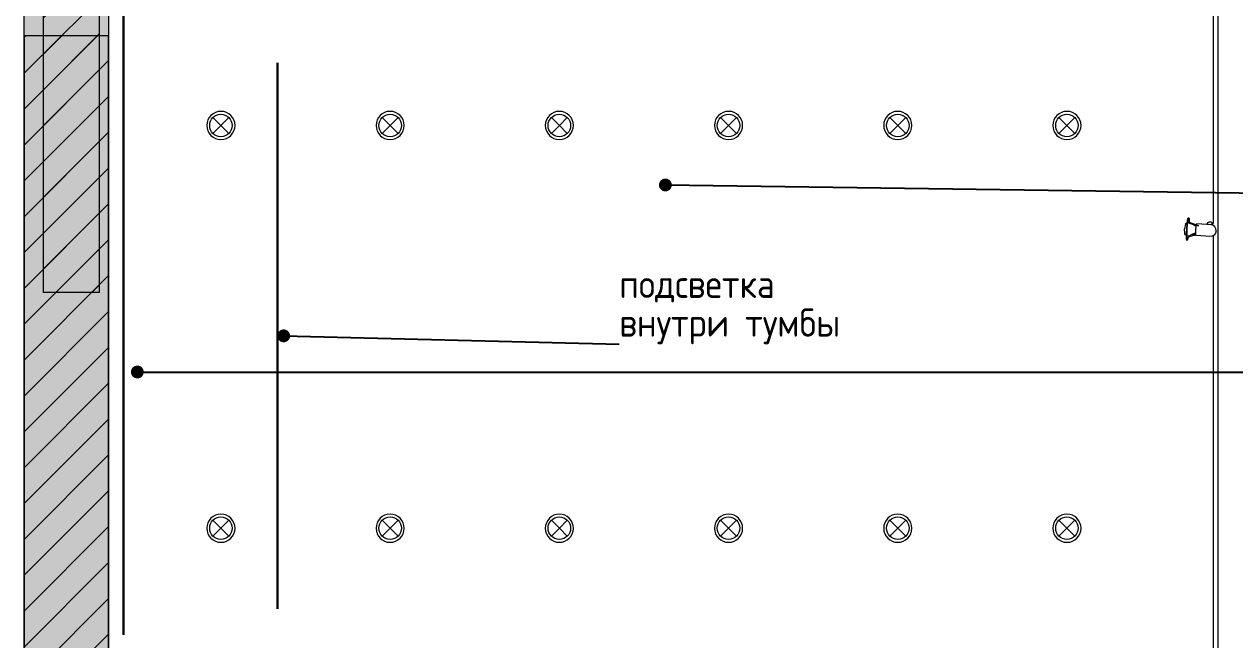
# Model space of a CAD drawing. Header units: millimetres. Extents: x 2336463 to 2579121, y 595385 to 778077.
# Drawn here: x 2347704 to 2352005, y 698773 to 700958 of the extents above; entities that cross this region are included whole.
import ezdxf

# ---------------------------------------------------------------- set-up
doc = ezdxf.new("R2010")
doc.units = ezdxf.units.MM
doc.header["$MEASUREMENT"] = 0
doc.layers.add('MEP - Электрооборудование.ЭО_Ном._пера__101', color=252, linetype='Continuous', lineweight=5)
doc.layers.add('сит план_Ном._пера__1', color=7, linetype='Continuous', lineweight=13)
for name, color, linetype, lineweight, true_color in [('MEP - Электрооборудование.ЭО_Ном._пера__24', 7, 'Continuous', 30, 0x029e21), ('MEP - Электрооборудование.ЭО_Ном._пера__4', 7, 'Continuous', 15, 0x029e21), ('MEP - Электрооборудование.ЭО_Ном._пера__55', 7, 'Continuous', 30, 0xff0909), ('MEP - Электрооборудование.ЭО_Ном._пера__58', 7, 'Continuous', 5, 0xdf0000), ('сит план_Ном._пера__87', 7, 'Continuous', 20, 0x6a6a6a)]:
    doc.layers.add(name, color=color, linetype=linetype, lineweight=lineweight, true_color=true_color)
doc.layers.add('сит план', color=7, linetype='Continuous')
doc.styles.add('СГЕНЕРИР_СТИЛЬ_3', font='isocp.shx')
doc.linetypes.add('Сварной шов', pattern='A,0,[2,Р”РёР·Р°Р№РЅ РїСЂРѕРµРєС‚ СЂР°Р±РѕС‡РёР№1.Shx,S=0.079365,R=0,X=0,Y=0],-17,0', length=17)
doc.dimstyles.new('СГЕНЕРИР_СТИЛЬ__11', dxfattribs={"dimtxt": 0.18, "dimasz": 91.2, "dimexe": 0.18, "dimexo": 0.0625, "dimgap": 0, "dimtad": 0, "dimtih": 1, "dimtoh": 1, "dimdec": 4, "dimzin": 0, "dimdsep": 46, "dimcen": 0.09, "dimadec": 0, "dimazin": 0, "dimtfac": 1, "dimtdec": 4, "dimtmove": 0, "dimatfit": 3, "dimldrblk": 'ARROWHEAD_11', "dimfxl": 0, "dimtolj": 1, "dimtzin": 0, "dimarcsym": 0})
pattern_1 = [(45, (2086872.015, 585813.69), (-63.63961, 63.63961), [])]

# ---------------------------------------------------------------- blocks, each defined once
blk = doc.blocks.new('Стена_1276', base_point=(2347703.8, 700916.8))
at = {"layer": 'сит план_Ном._пера__87', "linetype": 'Continuous', "lineweight": 20, "true_color": 0x6a6a6a}
h = blk.add_hatch(dxfattribs=at)
h.set_pattern_fill('Блоки_Бетонные_Эффективные', color=251, style=0, pattern_type=2)
h.set_pattern_definition(pattern_1)
h.paths.add_polyline_path([(2347703.8, 700916.8), (2347703.8, 695916.8), (2348003.8, 695916.8), (2348003.8, 700916.8)])
at = {"layer": 'сит план_Ном._пера__1', "color": 7, "linetype": 'Continuous', "lineweight": 13, "flags": 128}
for points in [[(2347703.8, 700916.8), (2347703.8, 695916.8)], [(2348003.8, 700916.8), (2347703.8, 700916.8)], [(2348003.8, 697639), (2348003.8, 700916.8)], [(2348003.8, 695916.8), (2348003.8, 697539)], [(2347703.8, 695916.8), (2348003.8, 695916.8)]]:
    blk.add_lwpolyline(points, dxfattribs=at)
blk = doc.blocks.new('Стена_1312', base_point=(2347771.7, 701406.9))
at = {"layer": 'сит план_Ном._пера__87', "linetype": 'Continuous', "lineweight": 20, "true_color": 0x6a6a6a}
h = blk.add_hatch(dxfattribs=at)
h.set_pattern_fill('Блоки_Бетонные_Эффективные', color=251, style=0, pattern_type=2)
h.set_pattern_definition(pattern_1)
h.paths.add_polyline_path([(2347771.7, 701406.9), (2347771.7, 700005.4), (2347971.7, 700005.4), (2347971.7, 701406.9)])
at = {"layer": 'сит план_Ном._пера__1', "color": 7, "linetype": 'Continuous', "lineweight": 13, "flags": 128}
for points in [[(2347771.7, 701406.9), (2347771.7, 700005.4)], [(2347971.7, 701204.4), (2347971.7, 701406.9)], [(2347971.7, 700005.4), (2347971.7, 701104.4)], [(2347971.7, 700005.4), (2347771.7, 700005.4)]]:
    blk.add_lwpolyline(points, dxfattribs=at)
blk = doc.blocks.new('Набор Источников Света Настенный 25_2')
at = {"layer": 'MEP - Электрооборудование.ЭО_Ном._пера__58', "color": 12, "linetype": 'Continuous', "lineweight": 5, "true_color": 0xdf0000}
for p, q in [((7100, 0), (-7100, 0)), ((-1450.7, -16), (-4212.6, -16)), ((-1452.7, -19.6), (-1453.8, -27.7)), ((-1453.8, -27.7), (-1452.8, -41.6)), ((-1452.8, -41.6), (-1450.4, -77.3)), ((-1448.6, -12.5), (-1452.7, -19.6)), ((-1442.2, -7.5), (-1448.6, -12.5)), ((-1441.6, -7.2), (-1442.2, -7.5)), ((-1434.2, -5.3), (-1441.6, -7.2)), ((-1434.2, -5.3), (-1426.8, -6.2)), ((-1426.1, -6.4), (-1426.8, -6.2)), ((-1426.1, -6.4), (-1419, -10.4)), ((-1419, -10.4), (-1414, -16.9)), ((-1414, -16.9), (-1411.9, -24.8)), ((-1411.1, -22.9), (-1411.9, -25.1)), ((-1411.9, -24.8), (-1410.9, -38.7)), ((-1411.4, -32.3), (-1410.3, -34.2)), ((-1409.4, -20.9), (-1411.1, -22.9)), ((-1411.1, -36), (-1406.2, -36)), ((-1410.9, -38.7), (-1408.5, -74.4)), ((-1410.3, -34.2), (-1408.4, -35.7)), ((-1410, -20), (-1407.3, -20)), ((-1407.3, -20), (-1409.4, -20.9)), ((-1408.4, -35.7), (-1406.2, -36)), ((1407.6, -16), (-1407.6, -16)), ((-1407.6, -20), (-1407.6, -16)), ((-1405.2, -20.3), (-1407.3, -20)), ((-1406.2, -36), (-1404.2, -35.1)), ((-1403.3, -21.8), (-1405.2, -20.3)), ((-1404.2, -35.1), (-1402.5, -33.1)), ((-1401.9, -24.2), (-1403.3, -21.8)), ((-1402.5, -33.1), (-1401.5, -30.3)), ((-1401.3, -27.2), (-1401.9, -24.2)), ((-1401.5, -30.3), (-1401.3, -27.2)), ((-1454.5, -105.4), (-1448, -77.8)), ((-1450.4, -77.3), (-1450.4, -77.4)), ((-1450.4, -77.4), (-1448.6, -77.8)), ((-1445.4, -77.9), (-1449.3, -96.4)), ((-1448.6, -77.8), (-1443.9, -78)), ((-1444.7, -77.9), (-1448.3, -95)), ((-1442.5, -83.2), (-1448.2, -94.8)), ((-1443.9, -78), (-1437, -77.8)), ((-1442.2, -77.9), (-1442.5, -83.2)), ((-1437, -77.8), (-1429, -77.4)), ((-1429, -77.4), (-1421, -76.7)), ((-1421, -76.7), (-1415.1, -76)), ((-1416.6, -76.2), (-1415.5, -81.3)), ((-1401.8, -105.4), (-1415.7, -68.2)), ((-1415.5, -81.3), (-1411.3, -87.7)), ((-1415.3, -76), (-1405.1, -105.4)), ((-1401.1, -105.3), (-1414.8, -68.6)), ((-1412.2, -75.5), (-1409.9, -75.1)), ((-1409.9, -75.1), (-1408.5, -74.5)), ((-1408.5, -74.4), (-1408.5, -74.5)), ((-1464.7, -106.8), (-1467.4, -108)), ((-1467.4, -108), (-1464, -108.9)), ((-1467.2, -110), (-1467.4, -108)), ((-1467.2, -110), (-1463.8, -110.9)), ((-1456.3, -105.3), (-1464.7, -106.8)), ((-1464, -108.9), (-1455, -109.2)), ((-1463.8, -110.9), (-1454.9, -111.2)), ((-1454.4, -105), (-1456.3, -105.3)), ((-1455, -109.2), (-1441.9, -108.9)), ((-1454.9, -111.2), (-1441.7, -110.9)), ((-1452, -105.4), (-1454.5, -105.4)), ((-1451.4, -99.5), (-1452.3, -103.2)), ((-1452.3, -103.2), (-1451.9, -107)), ((-1448.2, -94.8), (-1451.4, -99.5)), ((-1450.4, -111.1), (-1448, -114.1)), ((-1448, -114.1), (-1444.5, -116.2)), ((-1444.5, -116.2), (-1443, -116.6)), ((-1443, -116.6), (-1426.6, -117.7)), ((-1441.9, -108.9), (-1426.5, -108)), ((-1441.7, -110.9), (-1426.4, -110)), ((-1410.3, -114.3), (-1426.6, -117.7)), ((-1426.5, -108), (-1411.3, -106.8)), ((-1426.4, -110), (-1411.2, -108.7)), ((-1411.3, -106.8), (-1398.6, -105.3)), ((-1411.2, -108.7), (-1398.5, -107.3)), ((-1410.3, -114.3), (-1409.1, -113.8)), ((-1406, -111.2), (-1409.1, -113.8)), ((-1404, -107.9), (-1406, -111.2)), ((-1405.1, -105.4), (-1401.8, -105.4)), ((-1399.9, -101.4), (-1402.6, -101.4)), ((-1401.1, -105.3), (-1401.8, -105.4)), ((-1391, -101.7), (-1399.9, -101.4)), ((-1398.6, -105.3), (-1390.3, -103.8)), ((-1398.5, -107.3), (-1390.1, -105.8)), ((-1387.6, -102.5), (-1391, -101.7)), ((-1390.3, -103.8), (-1387.6, -102.5)), ((-1390.1, -105.8), (-1387.4, -104.5)), ((-1387.4, -104.5), (-1387.6, -102.5))]:
    blk.add_line(p, q, dxfattribs=at)
blk = doc.blocks.new('Встраиваемый Точечный Светильник 25')
at = {"layer": 'MEP - Электрооборудование.ЭО_Ном._пера__58', "color": 12, "linetype": 'Continuous', "lineweight": 5, "true_color": 0xdf0000}
for q in [(-28.3, 28.3), (-28.3, -28.3), (28.3, 28.3), (28.3, -28.3)]:
    blk.add_line((0, 0), q, dxfattribs=at)
at = {"layer": 'MEP - Электрооборудование.ЭО_Ном._пера__58', "color": 12, "linetype": 'Continuous', "lineweight": 5, "true_color": 0xdf0000, "flags": 128}
blk.add_lwpolyline([(50, 0, 1), (-50, 0, 1)], format="xyb", close=True, dxfattribs=at)
at = {"layer": 'MEP - Электрооборудование.ЭО_Ном._пера__58', "color": 12, "linetype": 'Continuous', "lineweight": 5, "true_color": 0xdf0000}
blk.add_circle((0, 0), 40, dxfattribs=at)
blk = doc.blocks.new('ARROWHEAD_11')
at = {"color": 0, "linetype": 'Continuous', "lineweight": 0}
blk.add_line((0, 0), (-1, 0), dxfattribs=at)
at = {"color": 0, "linetype": 'Continuous', "lineweight": 0, "const_width": 0.25, "flags": 128}
blk.add_lwpolyline([(-0.125, 0, 1), (0.125, 0, 1)], format="xyb", close=True, dxfattribs=at)

msp = doc.modelspace()

# ---------------------------------------------------------------- hatches: boundary and pattern name
at = {"layer": 'сит план_Ном._пера__1', "linetype": 'Continuous', "lineweight": 13}
h = msp.add_hatch(dxfattribs=at)
h.set_pattern_fill('AR_CONC', style=0, pattern_type=2)
h.set_pattern_definition([(50, (2086872.01, 585813.69), (-182.18467, 15.939086), [19.05, -209.55]), (355, (2086872.01, 585813.69), (-35.24342, 191.05685), [15.24, -167.64058]), (100.451445, (2086887.2, 585812.36), (146.94125, 175.11775), [16.19001, -178.09024]), (46.1842, (2086872.01, 585864.49), (-271.07904, 42.04233), [28.575, -314.325]), (96.63556, (2086894.6, 585860.98), (237.40413, 247.42612), [24.28502, -267.1356]), (351.18415, (2086872.01, 585864.49), (237.40413, 247.42612), [22.85997, -251.45973]), (21, (2086897.41, 585851.79), (-151.61439, 102.2652), [19.05, -209.55]), (326, (2086897.41, 585851.79), (61.80203, 184.18797), [15.24, -167.64]), (71.451445, (2086910.05, 585843.26), (213.41642, 81.92277), [16.19001, -178.08994]), (37.5, (2086872.015, 585813.686), (3.088603, 84.555039), [0, -165.608, 0, -170.18, 0, -168.275]), (7.5, (2086872.015, 585813.69), (66.819663, 100.180575), [0, -97.028, 0, -161.798, 0, -64.135]), (327.5, (2086815.37, 585813.686), (-135.590595, 5.728744), [0, -63.5, 0, -198.12, 0, -262.89]), (317.5, (2086789.97, 585813.69), (148.12918, 25.42649), [0, -82.55, 0, -131.572, 0, -186.69])])
h.paths.add_polyline_path([(2347703.8, 701167), (2348003.8, 701167), (2348003.8, 695916.8), (2347703.8, 695916.8)])

# ---------------------------------------------------------------- linework, layer by layer
at = {"layer": 'MEP - Электрооборудование.ЭО_Ном._пера__24', "color": 104, "linetype": 'Сварной шов', "lineweight": 30, "true_color": 0x029e21}
msp.add_line((2348603.2, 698882.4), (2348603.2, 700820.8), dxfattribs=at)
at = {"layer": 'MEP - Электрооборудование.ЭО_Ном._пера__55', "color": 1, "linetype": 'Сварной шов', "lineweight": 30, "true_color": 0xff0909}
msp.add_line((2348056.8, 698789.8), (2348056.8, 700998.4), dxfattribs=at)
at = {"layer": 'сит план_Ном._пера__1', "color": 7, "linetype": 'Continuous', "lineweight": 13, "flags": 128}
msp.add_lwpolyline([(2347703.8, 701167), (2348003.8, 701167), (2348003.8, 695916.8), (2347703.8, 695916.8)], close=True, dxfattribs=at)

# ---------------------------------------------------------------- block references
at = {"layer": 'MEP - Электрооборудование.ЭО_Ном._пера__58', "color": 12, "linetype": 'Continuous', "lineweight": 5, "true_color": 0xdf0000, "xscale": -1, "zscale": 1000, "rotation": 270}
msp.add_blockref('Набор Источников Света Настенный 25_2', (2351943.8, 701657.9), dxfattribs=at)
at = {"layer": 'MEP - Электрооборудование.ЭО_Ном._пера__58', "color": 12, "linetype": 'Continuous', "lineweight": 5, "true_color": 0xdf0000, "zscale": 1000, "rotation": 90}
for p in [(2348402.7, 700598.4), (2349003.8, 700598.4), (2349605, 700598.4), (2350206.1, 700598.4), (2350807.2, 700598.4), (2351408.3, 700598.4), (2348402.7, 699168.7), (2349003.8, 699168.7), (2349605, 699168.7), (2350206.1, 699168.7), (2350807.2, 699168.7), (2351408.3, 699168.7)]:
    msp.add_blockref('Встраиваемый Точечный Светильник 25', p, dxfattribs=at)
at = {"layer": 'сит план', "color": 7, "lineweight": 13}
for name, p in [('Стена_1312', (2347771.7, 701406.9)), ('Стена_1276', (2347703.8, 700916.8))]:
    msp.add_blockref(name, p, dxfattribs=at)

# ---------------------------------------------------------------- texts
at = {"layer": 'MEP - Электрооборудование.ЭО_Ном._пера__4', "color": 104, "linetype": 'Continuous', "lineweight": 15, "true_color": 0x029e21, "insert": (2349818, 699821.5), "char_height": 100, "attachment_point": 7, "line_spacing_factor": 0.82319, "style": 'СГЕНЕРИР_СТИЛЬ_3'}
msp.add_mtext('\\A1;{\\pql;\\Fisocp.shx;\\P\\pql;\\Fisocp.shx;подсветка\\P\\pql;\\Fisocp.shx;внутри тумбы}', dxfattribs=at)

# ---------------------------------------------------------------- leaders
at = {"layer": 'MEP - Электрооборудование.ЭО_Ном._пера__101', "color": 252, "linetype": 'Continuous', "lineweight": 5, "annotation_type": 0, "has_hookline": 1, "hookline_direction": 0}
for points, text_width in [([(2349981.7, 700387.1), (2352163.2, 700357.1)], 757.7), ([(2348625.6, 699851.5), (2349818, 699821.5)], 931.3), ([(2348105.7, 699723.2), (2352163.2, 699723.2)], 643.7)]:
    msp.add_leader(points, dimstyle='СГЕНЕРИР_СТИЛЬ__11', dxfattribs=dict(at, text_width=text_width))

doc.saveas('drawing.dxf')
